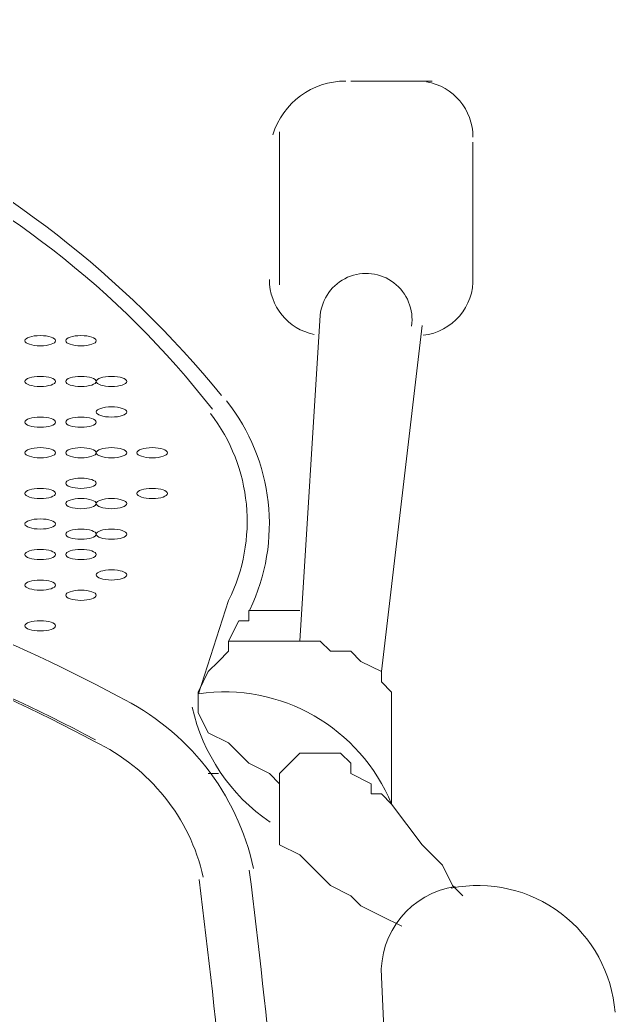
# Model space of a CAD drawing. Header units: metres. Extents: x 29 to 86.9, y -23.2 to 39.7.
# Drawn here: x 73.4183 to 73.5612, y -17.1866 to -16.9476 of the extents above; entities that cross this region are included whole.
import ezdxf

# ---------------------------------------------------------------- set-up
doc = ezdxf.new("R2010")
doc.units = ezdxf.units.M
doc.header["$LTSCALE"] = 100
doc.layers.get('0').update_dxf_attribs({"color": 254})
doc.layers.add('Arqui', color=8, linetype='Continuous', lineweight=0)

# ---------------------------------------------------------------- blocks, each defined once
blk = doc.blocks.new('A$C9582355f')
at = {"layer": 'Arqui'}
for points in [[(44.48400248278159, 6.126214199186052, 0.227858069496662), (44.29155097980555, 6.21636923779397, 0.2278580694966403), (44.09861818274959, 6.126214199186052)], [(44.48185820515761, 6.122865414649823, 0.2538010257353996), (44.29222315296562, 6.205849049185872, 0.2538010257354302), (44.10320806037356, 6.122865414649823)], [(44.52966831562156, 6.14284968396214, 1.027903157986259), (44.50774593276554, 6.145461511393933), (44.50285473276557, 6.067202311393885)], [(44.48139601121358, 6.121876805305874, -0.2864121761066947), (44.48573553276555, 6.076984711393834), (44.47852128178152, 6.054552861146021, -0.3439956727084055), (44.52486513276557, 6.028072711394088), (44.53220193276553, 6.018290311394139), (44.53709313276562, 6.013399111393937), (44.53953873276561, 6.00850791139419), (44.54198433276559, 6.006062311394089)], [(44.49171544051757, 6.012627475682166, 0.2305320559268819), (44.45928597746951, 6.053867237185841, 0.06904277544352104), (44.36780889641358, 6.088229262265941, 0.03702395519699241), (44.30589809220561, 6.093928121666067)], [(44.47965229841355, 6.01054424023414, 0.2302038230480683), (44.45354074949358, 6.043060791098014, 0.06904268617279523), (44.36518007206161, 6.076287177361792, -0.06904268617279523), (44.45375011730954, 6.043500045313976, 0.06904268617279523), (44.36518007206161, 6.076287177361792)], [(44.4384747529736, 5.691178912201849, 0.2703998475503729), (44.5051493414216, 5.79336478653795, 0.0296097286213131), (44.49068926675756, 6.012208862330226)], [(44.54019048516551, 6.008287856306197, 0.3865970293387336), (44.52241953276558, 5.986497511394191), (44.52975633276554, 5.827533511393995)]]:
    blk.add_lwpolyline(points, format="xyb", dxfattribs=at)
for points in [[(44.53464753276552, 6.201710311393981), (44.51508273276562, 6.201710311393981)], [(44.4979635327656, 6.189482311393931), (44.4979635327656, 6.152798311394235)], [(44.54442993276558, 6.152798311394235), (44.54442993276558, 6.18703671139383)], [(44.53220193276553, 6.143015911393832), (44.52241953276558, 6.059865511394037)], [(44.48573553276555, 6.067202311393885), (44.48818113276553, 6.072093511394087), (44.49062673276552, 6.072093511394087), (44.49062673276552, 6.074539111394188), (44.49307233276562, 6.074539111394188), (44.4979635327656, 6.074539111394188), (44.50285473276557, 6.074539111394188)], [(44.48328993276556, 6.035409511393937), (44.48084433276557, 6.035409511393937)], [(44.4979635327656, 6.032963911393836), (44.4979635327656, 6.030518311394189), (44.4979635327656, 6.028072711394088), (44.4979635327656, 6.023181511393886), (44.4979635327656, 6.018290311394139), (44.50285473276557, 6.015844711394038), (44.51019153276553, 6.00850791139419), (44.51508273276562, 6.006062311394089), (44.51752833276561, 6.003616711393988), (44.52241953276558, 6.001171111393887), (44.52731073276556, 5.998725511394241)]]:
    blk.add_lwpolyline(points, dxfattribs=at)
blk.add_lwpolyline([(44.52486513276557, 6.028072711394088), (44.52486513276557, 6.052528711394189), (44.52486513276557, 6.054974311393835), (44.52241953276558, 6.057419911393936), (44.52241953276558, 6.059865511394037), (44.51752833276561, 6.062311111394138), (44.51508273276562, 6.064756711394239), (44.51019153276553, 6.064756711394239), (44.50774593276554, 6.067202311393885), (44.50530033276556, 6.067202311393885), (44.50285473276557, 6.067202311393885), (44.4979635327656, 6.067202311393885), (44.49307233276562, 6.067202311393885), (44.48573553276555, 6.067202311393885), (44.48573553276555, 6.064756711394239), (44.48328993276556, 6.062311111394138), (44.48084433276557, 6.059865511394037), (44.47839873276558, 6.054974311393835), (44.47839873276558, 6.052528711394189), (44.47839873276558, 6.050083111394088), (44.48084433276557, 6.045191911393886), (44.48573553276555, 6.042746311394239), (44.49062673276552, 6.037855111394038), (44.49551793276561, 6.035409511393937), (44.4979635327656, 6.032963911393836), (44.4979635327656, 6.035409511393937), (44.50040913276558, 6.037855111394038), (44.50285473276557, 6.040300711394138), (44.50530033276556, 6.040300711394138), (44.50774593276554, 6.040300711394138), (44.51263713276552, 6.040300711394138), (44.51508273276562, 6.037855111394038), (44.51508273276562, 6.035409511393937), (44.51997393276559, 6.032963911393836), (44.51997393276559, 6.030518311394189), (44.52241953276558, 6.030518311394189)], close=True, dxfattribs=at)
for centre, radius, start, end in [((44.5138599422026, 6.18336830699991), 0.0183420043940916, 90.00002947908335, 162.6965617059468), ((44.53097911452511, 6.188259508762258), 0.01345081824043274, 1.121112040336209e-05, 80.12319912204225), ((44.53097913609537, 6.154021101219769), 0.01345079319659015, 276.3006312822003, 2.603836019954723), ((44.50896871822118, 6.15402110897503), 0.01345078545561162, 179.9999896956754, 258.4259825839094), ((44.44782876150549, 6.095326725158884), 0.04768917459648805, 334.4128100538377, 38.34228155437512), ((44.52119667903543, 6.06108828200604), 0.04524353822631492, 192.4365008455878, 235.6787389217386), ((42.65032631648381, 5.779844426991531), 1.842746069768787, 0.4229731920603979, 7.174122096823408), ((44.54565276474506, 5.975492314845269), 0.03301556726800607, 4.471442207750371, 101.228091495085)]:
    blk.add_arc(centre, radius, start, end, dxfattribs=at)
for points in [[(44.44049193276561, 6.140570311394185), (44.43846592435756, 6.140570311394185), (44.43682353276557, 6.140022839378162), (44.43682353276557, 6.139347511394135)], [(44.44416033276553, 6.139347511394135), (44.44416033276553, 6.140022839378162), (44.44251794117355, 6.140570311394185), (44.44049193276561, 6.140570311394185)], [(44.45027433276556, 6.140570311394185), (44.44824832435762, 6.140570311394185), (44.44660593276552, 6.140022839378162), (44.44660593276552, 6.139347511394135)], [(44.4539427327656, 6.139347511394135), (44.4539427327656, 6.140022839378162), (44.45230034117361, 6.140570311394185), (44.45027433276556, 6.140570311394185)], [(44.43682353276557, 6.139347511394135), (44.43682353276557, 6.138672183410108), (44.43846592435756, 6.138124711394084), (44.44049193276561, 6.138124711394084)], [(44.44049193276561, 6.138124711394084), (44.44251794117355, 6.138124711394084), (44.44416033276553, 6.138672183410108), (44.44416033276553, 6.139347511394135)], [(44.44660593276552, 6.139347511394135), (44.44660593276552, 6.138672183410108), (44.44824832435762, 6.138124711394084), (44.45027433276556, 6.138124711394084)], [(44.45027433276556, 6.138124711394084), (44.45230034117361, 6.138124711394084), (44.4539427327656, 6.138672183410108), (44.4539427327656, 6.139347511394135)], [(44.44049193276561, 6.130787911394236), (44.43846592435756, 6.130787911394236), (44.43682353276557, 6.130240439378213), (44.43682353276557, 6.129565111394186)], [(44.44416033276553, 6.129565111394186), (44.44416033276553, 6.130240439378213), (44.44251794117355, 6.130787911394236), (44.44049193276561, 6.130787911394236)], [(44.45027433276556, 6.130787911394236), (44.44824832435762, 6.130787911394236), (44.44660593276552, 6.130240439378213), (44.44660593276552, 6.129565111394186)], [(44.4539427327656, 6.129565111394186), (44.4539427327656, 6.130240439378213), (44.45230034117361, 6.130787911394236), (44.45027433276556, 6.130787911394236)], [(44.45761113276552, 6.130787911394236), (44.45558512435758, 6.130787911394236), (44.4539427327656, 6.130240439378213), (44.4539427327656, 6.129565111394186)], [(44.46127953276556, 6.129565111394186), (44.46127953276556, 6.130240439378213), (44.45963714117357, 6.130787911394236), (44.45761113276552, 6.130787911394236)], [(44.43682353276557, 6.129565111394186), (44.43682353276557, 6.128889783410159), (44.43846592435756, 6.128342311394135), (44.44049193276561, 6.128342311394135)], [(44.44049193276561, 6.128342311394135), (44.44251794117355, 6.128342311394135), (44.44416033276553, 6.128889783410159), (44.44416033276553, 6.129565111394186)], [(44.44660593276552, 6.129565111394186), (44.44660593276552, 6.128889783410159), (44.44824832435762, 6.128342311394135), (44.45027433276556, 6.128342311394135)], [(44.45027433276556, 6.128342311394135), (44.45230034117361, 6.128342311394135), (44.4539427327656, 6.128889783410159), (44.4539427327656, 6.129565111394186)], [(44.4539427327656, 6.129565111394186), (44.4539427327656, 6.128889783410159), (44.45558512435758, 6.128342311394135), (44.45761113276552, 6.128342311394135)], [(44.45761113276552, 6.128342311394135), (44.45963714117357, 6.128342311394135), (44.46127953276556, 6.128889783410159), (44.46127953276556, 6.129565111394186)], [(44.45761113276552, 6.123451111393933), (44.45558512435758, 6.123451111393933), (44.4539427327656, 6.12290363937791), (44.4539427327656, 6.122228311393883)], [(44.46127953276556, 6.122228311393883), (44.46127953276556, 6.12290363937791), (44.45963714117357, 6.123451111393933), (44.45761113276552, 6.123451111393933)], [(44.44049193276561, 6.121005511393832), (44.43846592435756, 6.121005511393832), (44.43682353276557, 6.120458039377809), (44.43682353276557, 6.119782711394237)], [(44.44416033276553, 6.119782711394237), (44.44416033276553, 6.120458039377809), (44.44251794117355, 6.121005511393832), (44.44049193276561, 6.121005511393832)], [(44.45027433276556, 6.121005511393832), (44.44824832435762, 6.121005511393832), (44.44660593276552, 6.120458039377809), (44.44660593276552, 6.119782711394237)], [(44.4539427327656, 6.119782711394237), (44.4539427327656, 6.120458039377809), (44.45230034117361, 6.121005511393832), (44.45027433276556, 6.121005511393832)], [(44.4539427327656, 6.122228311393883), (44.4539427327656, 6.121552983409856), (44.45558512435758, 6.121005511393832), (44.45761113276552, 6.121005511393832)], [(44.45761113276552, 6.121005511393832), (44.45963714117357, 6.121005511393832), (44.46127953276556, 6.121552983409856), (44.46127953276556, 6.122228311393883)], [(44.43682353276557, 6.119782711394237), (44.43682353276557, 6.11910738341021), (44.43846592435756, 6.118559911394186), (44.44049193276561, 6.118559911394186)], [(44.44049193276561, 6.118559911394186), (44.44251794117355, 6.118559911394186), (44.44416033276553, 6.11910738341021), (44.44416033276553, 6.119782711394237)], [(44.44660593276552, 6.119782711394237), (44.44660593276552, 6.11910738341021), (44.44824832435762, 6.118559911394186), (44.45027433276556, 6.118559911394186)], [(44.45027433276556, 6.118559911394186), (44.45230034117361, 6.118559911394186), (44.4539427327656, 6.11910738341021), (44.4539427327656, 6.119782711394237)], [(44.44049193276561, 6.113668711393984), (44.43846592435756, 6.113668711393984), (44.43682353276557, 6.113121239377961), (44.43682353276557, 6.112445911393934)], [(44.44416033276553, 6.112445911393934), (44.44416033276553, 6.113121239377961), (44.44251794117355, 6.113668711393984), (44.44049193276561, 6.113668711393984)], [(44.45027433276556, 6.113668711393984), (44.44824832435762, 6.113668711393984), (44.44660593276552, 6.113121239377961), (44.44660593276552, 6.112445911393934)], [(44.4539427327656, 6.112445911393934), (44.4539427327656, 6.113121239377961), (44.45230034117361, 6.113668711393984), (44.45027433276556, 6.113668711393984)], [(44.45761113276552, 6.113668711393984), (44.45558512435758, 6.113668711393984), (44.4539427327656, 6.113121239377961), (44.4539427327656, 6.112445911393934)], [(44.46127953276556, 6.112445911393934), (44.46127953276556, 6.113121239377961), (44.45963714117357, 6.113668711393984), (44.45761113276552, 6.113668711393984)], [(44.46739353276558, 6.113668711393984), (44.46536752435753, 6.113668711393984), (44.46372513276555, 6.113121239377961), (44.46372513276555, 6.112445911393934)], [(44.47106193276562, 6.112445911393934), (44.47106193276562, 6.113121239377961), (44.46941954117352, 6.113668711393984), (44.46739353276558, 6.113668711393984)], [(44.43682353276557, 6.112445911393934), (44.43682353276557, 6.111770583409907), (44.43846592435756, 6.111223111393883), (44.44049193276561, 6.111223111393883)], [(44.44049193276561, 6.111223111393883), (44.44251794117355, 6.111223111393883), (44.44416033276553, 6.111770583409907), (44.44416033276553, 6.112445911393934)], [(44.44660593276552, 6.112445911393934), (44.44660593276552, 6.111770583409907), (44.44824832435762, 6.111223111393883), (44.45027433276556, 6.111223111393883)], [(44.45027433276556, 6.111223111393883), (44.45230034117361, 6.111223111393883), (44.4539427327656, 6.111770583409907), (44.4539427327656, 6.112445911393934)], [(44.4539427327656, 6.112445911393934), (44.4539427327656, 6.111770583409907), (44.45558512435758, 6.111223111393883), (44.45761113276552, 6.111223111393883)], [(44.45761113276552, 6.111223111393883), (44.45963714117357, 6.111223111393883), (44.46127953276556, 6.111770583409907), (44.46127953276556, 6.112445911393934)], [(44.46372513276555, 6.112445911393934), (44.46372513276555, 6.111770583409907), (44.46536752435753, 6.111223111393883), (44.46739353276558, 6.111223111393883)], [(44.46739353276558, 6.111223111393883), (44.46941954117352, 6.111223111393883), (44.47106193276562, 6.111770583409907), (44.47106193276562, 6.112445911393934)], [(44.45027433276556, 6.106331911394136), (44.44824832435762, 6.106331911394136), (44.44660593276552, 6.105784439378112), (44.44660593276552, 6.105109111394086)], [(44.4539427327656, 6.105109111394086), (44.4539427327656, 6.105784439378112), (44.45230034117361, 6.106331911394136), (44.45027433276556, 6.106331911394136)], [(44.44660593276552, 6.105109111394086), (44.44660593276552, 6.104433783410059), (44.44824832435762, 6.103886311394035), (44.45027433276556, 6.103886311394035)], [(44.45027433276556, 6.103886311394035), (44.45230034117361, 6.103886311394035), (44.4539427327656, 6.104433783410059), (44.4539427327656, 6.105109111394086)], [(44.44049193276561, 6.103886311394035), (44.43846592435756, 6.103886311394035), (44.43682353276557, 6.103338839378011), (44.43682353276557, 6.102663511393985)], [(44.43682353276557, 6.102663511393985), (44.43682353276557, 6.101988183409958), (44.43846592435756, 6.101440711393934), (44.44049193276561, 6.101440711393934)], [(44.44416033276553, 6.102663511393985), (44.44416033276553, 6.103338839378011), (44.44251794117355, 6.103886311394035), (44.44049193276561, 6.103886311394035)], [(44.44049193276561, 6.101440711393934), (44.44251794117355, 6.101440711393934), (44.44416033276553, 6.101988183409958), (44.44416033276553, 6.102663511393985)], [(44.46739353276558, 6.103886311394035), (44.46536752435753, 6.103886311394035), (44.46372513276555, 6.103338839378011), (44.46372513276555, 6.102663511393985)], [(44.46372513276555, 6.102663511393985), (44.46372513276555, 6.101988183409958), (44.46536752435753, 6.101440711393934), (44.46739353276558, 6.101440711393934)], [(44.47106193276562, 6.102663511393985), (44.47106193276562, 6.103338839378011), (44.46941954117352, 6.103886311394035), (44.46739353276558, 6.103886311394035)], [(44.46739353276558, 6.101440711393934), (44.46941954117352, 6.101440711393934), (44.47106193276562, 6.101988183409958), (44.47106193276562, 6.102663511393985)], [(44.45027433276556, 6.101440711393934), (44.44824832435762, 6.101440711393934), (44.44660593276552, 6.100893239377911), (44.44660593276552, 6.100217911393884)], [(44.44660593276552, 6.100217911393884), (44.44660593276552, 6.099542583409857), (44.44824832435762, 6.098995111393833), (44.45027433276556, 6.098995111393833)], [(44.4539427327656, 6.100217911393884), (44.4539427327656, 6.100893239377911), (44.45230034117361, 6.101440711393934), (44.45027433276556, 6.101440711393934)], [(44.45027433276556, 6.098995111393833), (44.45230034117361, 6.098995111393833), (44.4539427327656, 6.099542583409857), (44.4539427327656, 6.100217911393884)], [(44.45761113276552, 6.101440711393934), (44.45558512435758, 6.101440711393934), (44.4539427327656, 6.100893239377911), (44.4539427327656, 6.100217911393884)], [(44.4539427327656, 6.100217911393884), (44.4539427327656, 6.099542583409857), (44.45558512435758, 6.098995111393833), (44.45761113276552, 6.098995111393833)], [(44.46127953276556, 6.100217911393884), (44.46127953276556, 6.100893239377911), (44.45963714117357, 6.101440711393934), (44.45761113276552, 6.101440711393934)], [(44.45761113276552, 6.098995111393833), (44.45963714117357, 6.098995111393833), (44.46127953276556, 6.099542583409857), (44.46127953276556, 6.100217911393884)], [(44.44049193276561, 6.096549511394187), (44.43846592435756, 6.096549511394187), (44.43682353276557, 6.096002039378163), (44.43682353276557, 6.095326711394137)], [(44.43682353276557, 6.095326711394137), (44.43682353276557, 6.09465138341011), (44.43846592435756, 6.094103911394086), (44.44049193276561, 6.094103911394086)], [(44.44416033276553, 6.095326711394137), (44.44416033276553, 6.096002039378163), (44.44251794117355, 6.096549511394187), (44.44049193276561, 6.096549511394187)], [(44.44049193276561, 6.094103911394086), (44.44251794117355, 6.094103911394086), (44.44416033276553, 6.09465138341011), (44.44416033276553, 6.095326711394137)], [(44.45027433276556, 6.094103911394086), (44.44824832435762, 6.094103911394086), (44.44660593276552, 6.093556439378062), (44.44660593276552, 6.092881111394036)], [(44.44660593276552, 6.092881111394036), (44.44660593276552, 6.092205783410009), (44.44824832435762, 6.091658311393985), (44.45027433276556, 6.091658311393985)], [(44.4539427327656, 6.092881111394036), (44.4539427327656, 6.093556439378062), (44.45230034117361, 6.094103911394086), (44.45027433276556, 6.094103911394086)], [(44.45027433276556, 6.091658311393985), (44.45230034117361, 6.091658311393985), (44.4539427327656, 6.092205783410009), (44.4539427327656, 6.092881111394036)], [(44.45761113276552, 6.094103911394086), (44.45558512435758, 6.094103911394086), (44.4539427327656, 6.093556439378062), (44.4539427327656, 6.092881111394036)], [(44.4539427327656, 6.092881111394036), (44.4539427327656, 6.092205783410009), (44.45558512435758, 6.091658311393985), (44.45761113276552, 6.091658311393985)], [(44.46127953276556, 6.092881111394036), (44.46127953276556, 6.093556439378062), (44.45963714117357, 6.094103911394086), (44.45761113276552, 6.094103911394086)], [(44.45761113276552, 6.091658311393985), (44.45963714117357, 6.091658311393985), (44.46127953276556, 6.092205783410009), (44.46127953276556, 6.092881111394036)], [(44.44049193276561, 6.089212711393884), (44.43846592435756, 6.089212711393884), (44.43682353276557, 6.08866523937786), (44.43682353276557, 6.087989911393834)], [(44.43682353276557, 6.087989911393834), (44.43682353276557, 6.087314583409807), (44.43846592435756, 6.086767111394238), (44.44049193276561, 6.086767111394238)], [(44.44416033276553, 6.087989911393834), (44.44416033276553, 6.08866523937786), (44.44251794117355, 6.089212711393884), (44.44049193276561, 6.089212711393884)], [(44.44049193276561, 6.086767111394238), (44.44251794117355, 6.086767111394238), (44.44416033276553, 6.087314583409807), (44.44416033276553, 6.087989911393834)], [(44.45027433276556, 6.089212711393884), (44.44824832435762, 6.089212711393884), (44.44660593276552, 6.08866523937786), (44.44660593276552, 6.087989911393834)], [(44.44660593276552, 6.087989911393834), (44.44660593276552, 6.087314583409807), (44.44824832435762, 6.086767111394238), (44.45027433276556, 6.086767111394238)], [(44.4539427327656, 6.087989911393834), (44.4539427327656, 6.08866523937786), (44.45230034117361, 6.089212711393884), (44.45027433276556, 6.089212711393884)], [(44.45027433276556, 6.086767111394238), (44.45230034117361, 6.086767111394238), (44.4539427327656, 6.087314583409807), (44.4539427327656, 6.087989911393834)], [(44.45761113276552, 6.084321511394137), (44.45558512435758, 6.084321511394137), (44.4539427327656, 6.083774039378113), (44.4539427327656, 6.083098711394086)], [(44.4539427327656, 6.083098711394086), (44.4539427327656, 6.08242338341006), (44.45558512435758, 6.081875911394036), (44.45761113276552, 6.081875911394036)], [(44.46127953276556, 6.083098711394086), (44.46127953276556, 6.083774039378113), (44.45963714117357, 6.084321511394137), (44.45761113276552, 6.084321511394137)], [(44.45761113276552, 6.081875911394036), (44.45963714117357, 6.081875911394036), (44.46127953276556, 6.08242338341006), (44.46127953276556, 6.083098711394086)], [(44.44049193276561, 6.081875911394036), (44.43846592435756, 6.081875911394036), (44.43682353276557, 6.081328439378012), (44.43682353276557, 6.080653111393985)], [(44.43682353276557, 6.080653111393985), (44.43682353276557, 6.079977783409959), (44.43846592435756, 6.079430311393935), (44.44049193276561, 6.079430311393935)], [(44.44416033276553, 6.080653111393985), (44.44416033276553, 6.081328439378012), (44.44251794117355, 6.081875911394036), (44.44049193276561, 6.081875911394036)], [(44.44049193276561, 6.079430311393935), (44.44251794117355, 6.079430311393935), (44.44416033276553, 6.079977783409959), (44.44416033276553, 6.080653111393985)], [(44.45027433276556, 6.079430311393935), (44.44824832435762, 6.079430311393935), (44.44660593276552, 6.078882839377911), (44.44660593276552, 6.078207511393884)], [(44.44660593276552, 6.078207511393884), (44.44660593276552, 6.077532183409858), (44.44824832435762, 6.076984711393834), (44.45027433276556, 6.076984711393834)], [(44.4539427327656, 6.078207511393884), (44.4539427327656, 6.078882839377911), (44.45230034117361, 6.079430311393935), (44.45027433276556, 6.079430311393935)], [(44.45027433276556, 6.076984711393834), (44.45230034117361, 6.076984711393834), (44.4539427327656, 6.077532183409858), (44.4539427327656, 6.078207511393884)], [(44.44049193276561, 6.072093511394087), (44.43846592435756, 6.072093511394087), (44.43682353276557, 6.071546039378063), (44.43682353276557, 6.070870711394036)], [(44.43682353276557, 6.070870711394036), (44.43682353276557, 6.07019538341001), (44.43846592435756, 6.069647911393986), (44.44049193276561, 6.069647911393986)], [(44.44416033276553, 6.070870711394036), (44.44416033276553, 6.071546039378063), (44.44251794117355, 6.072093511394087), (44.44049193276561, 6.072093511394087)], [(44.44049193276561, 6.069647911393986), (44.44251794117355, 6.069647911393986), (44.44416033276553, 6.07019538341001), (44.44416033276553, 6.070870711394036)]]:
    blk.add_open_spline(points, degree=3, dxfattribs=at)

msp = doc.modelspace()

# ---------------------------------------------------------------- block references
msp.add_blockref('A$C9582355f', (28.98266172889876, -23.16396569870889))

doc.saveas('drawing.dxf')
